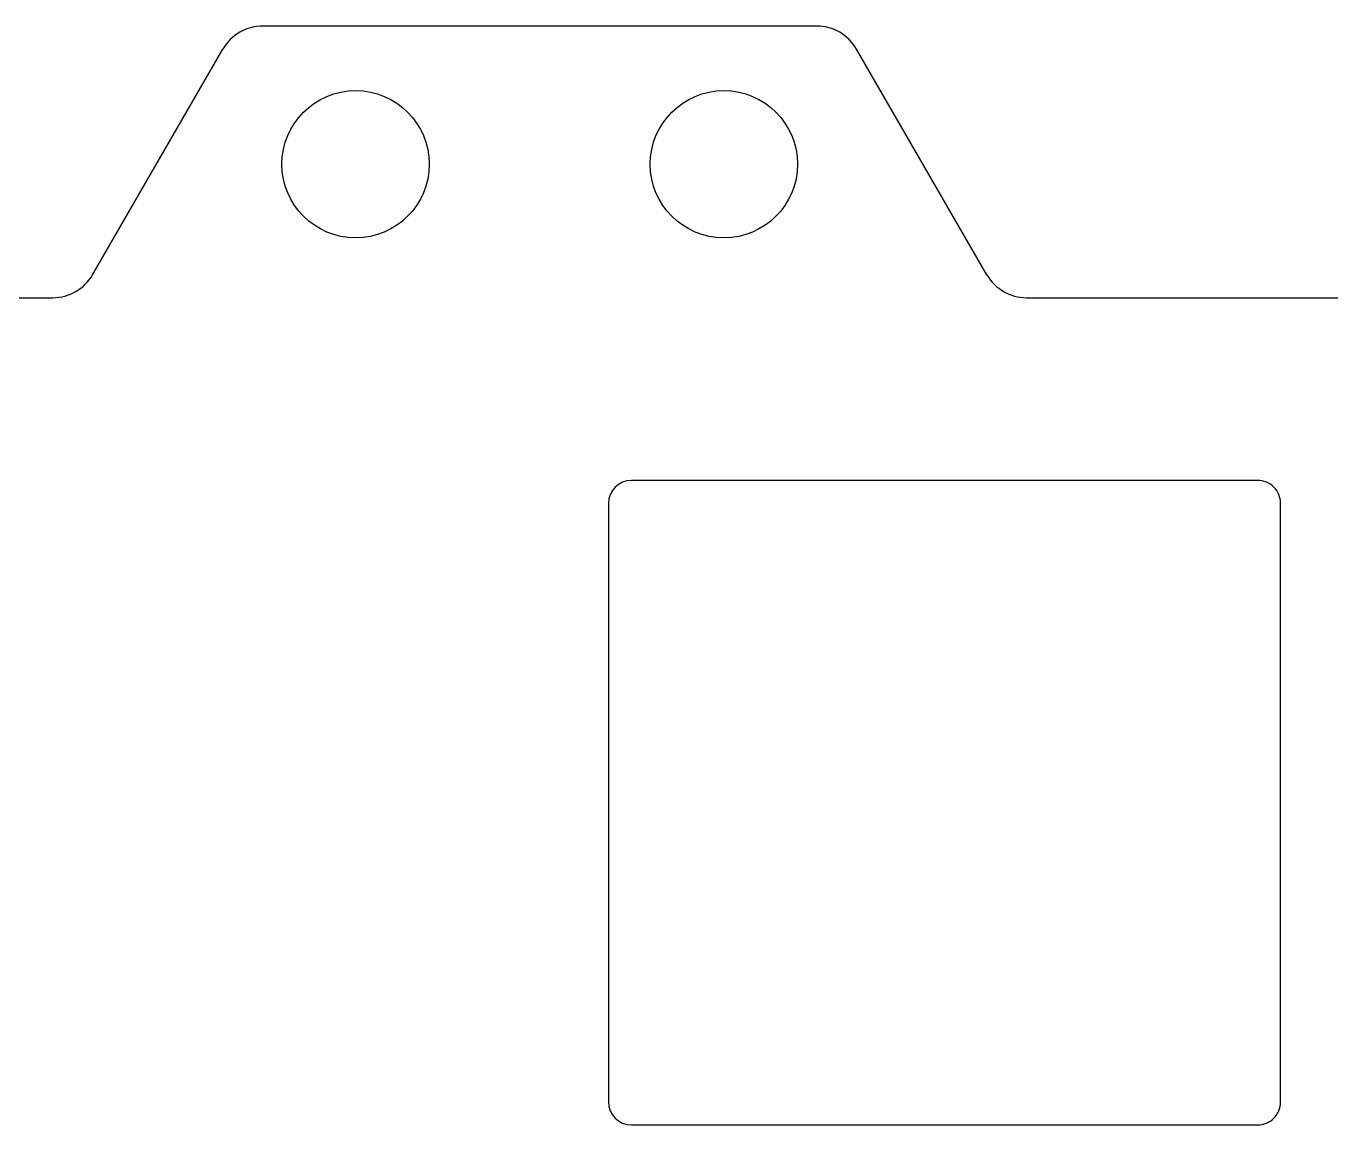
# Model space of a CAD drawing. Header units: millimetres. Extents: x -10 to 339, y -116 to 17.
# Drawn here: x 18.15 to 46.49, y -7 to 16.87 of the extents above; entities that cross this region are included whole.
import ezdxf

# ---------------------------------------------------------------- set-up
doc = ezdxf.new("R2010")
doc.units = ezdxf.units.MM
doc.layers.get('0').update_dxf_attribs({"linetype": 'CONTINUOUS'})

msp = doc.modelspace()

# ---------------------------------------------------------------- linework, layer by layer
for p, q in [((35.322302, 16.868751), (23.289735, 16.868751)), ((19.594693, 11.468751), (22.42371, 16.368751)), ((39.017342, 11.468751), (36.188326, 16.368751)), ((-9.19375, 10.968751), (18.728899, 10.968751)), ((39.8836, 10.968751), (78.728899, 10.968751))]:
    msp.add_line(p, q)
msp.add_lwpolyline([(30.8, 6.5), (30.8, -6.5, 0.414212), (31.3, -7), (44.9, -7, 0.414214), (45.4, -6.5), (45.4, 6.5, 0.414214), (44.9, 7), (31.3, 7, 0.414212)], format="xyb", close=True)
for centre in [(25.306019, 13.868751), (33.306019, 13.868751)]:
    msp.add_circle(centre, 1.6)
for centre, start, end in [((23.289735, 15.868751), 90, 150), ((35.322302, 15.868751), 30, 90), ((18.728668, 11.968751), 270, 330), ((39.883368, 11.968751), 210, 270)]:
    msp.add_arc(centre, 1, start, end)

doc.saveas('drawing.dxf')
